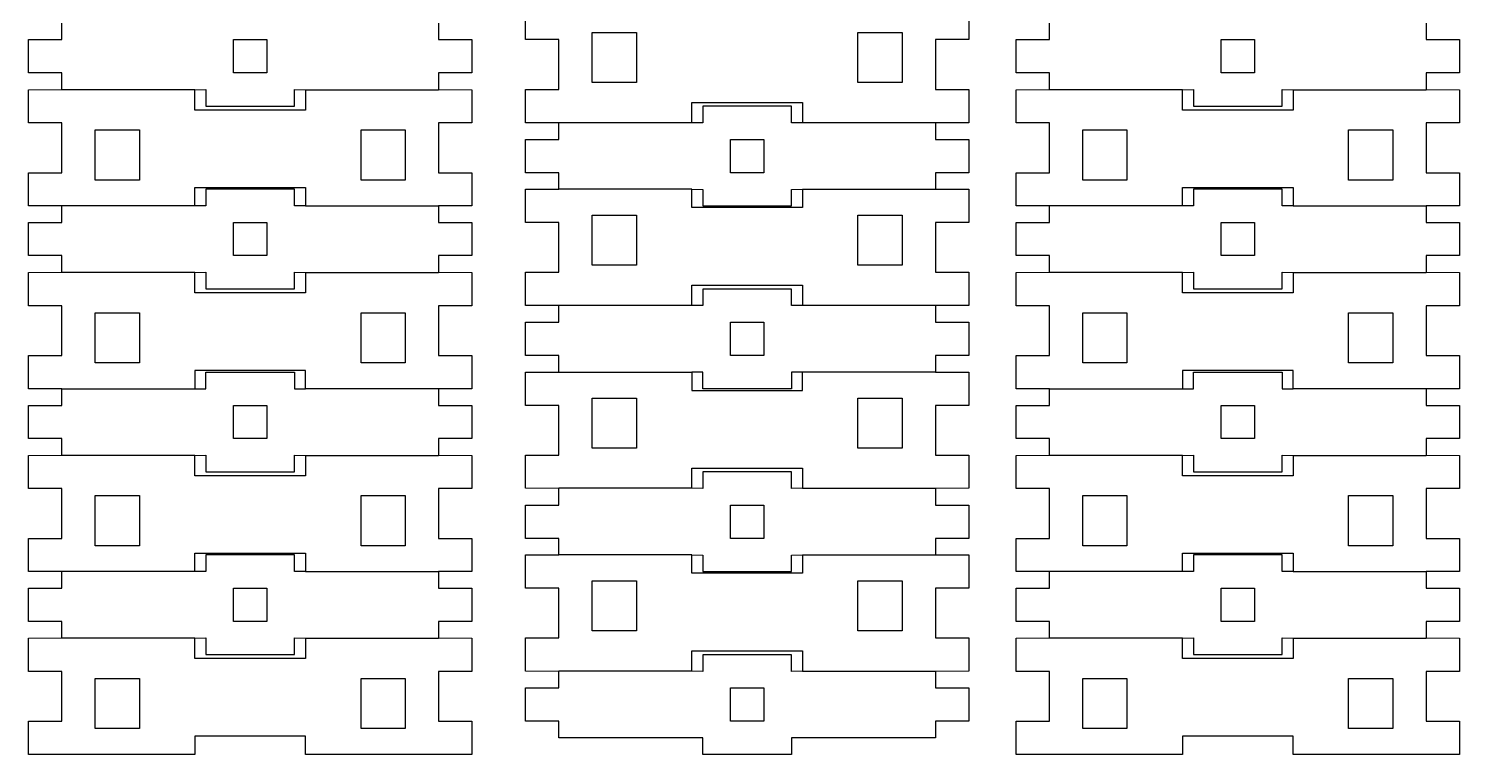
# Model space of a CAD drawing. Header units: millimetres. Extents: x -2305 to 1184, y -190 to 1638.
# Drawn here: x -2053.5 to -1859.9, y -165.6 to -67.4 of the extents above; entities that cross this region are included whole.
import ezdxf

# ---------------------------------------------------------------- set-up
doc = ezdxf.new("R2010")
doc.units = ezdxf.units.MM

msp = doc.modelspace()

# ---------------------------------------------------------------- linework, layer by layer
at = {"color": 7, "linetype": 'Continuous'}
for p, q in [((-1986.28, -68.88), (-1986.28, -64.39)), ((-1926.3, -64.39), (-1926.3, -68.88)), ((-2049.03, -68.88), (-2049.03, -66.65)), ((-1998.05, -66.65), (-1998.05, -68.88)), ((-1915.38, -68.88), (-1915.38, -66.65)), ((-1864.4, -66.65), (-1864.4, -68.88)), ((-2053.52, -73.38), (-2053.52, -68.88)), ((-2053.52, -68.88), (-2049.03, -68.88)), ((-2025.78, -68.88), (-2021.28, -68.88)), ((-2025.78, -73.38), (-2025.78, -68.88)), ((-2021.28, -68.88), (-2021.28, -73.38)), ((-1998.05, -68.88), (-1993.55, -68.88)), ((-1993.55, -68.88), (-1993.55, -73.38)), ((-1981.78, -68.88), (-1986.28, -68.88)), ((-1981.78, -75.62), (-1981.78, -68.88)), ((-1977.28, -67.89), (-1971.28, -67.89)), ((-1977.28, -74.68), (-1977.28, -67.89)), ((-1971.28, -67.89), (-1971.28, -74.68)), ((-1941.29, -67.89), (-1935.3, -67.89)), ((-1941.29, -74.68), (-1941.29, -67.89)), ((-1935.3, -67.89), (-1935.3, -74.68)), ((-1926.3, -68.88), (-1930.8, -68.88)), ((-1930.8, -68.88), (-1930.8, -75.62)), ((-1919.88, -73.38), (-1919.88, -68.88)), ((-1919.88, -68.88), (-1915.38, -68.88)), ((-1892.14, -68.88), (-1887.64, -68.88)), ((-1892.14, -73.38), (-1892.14, -68.88)), ((-1887.64, -68.88), (-1887.64, -73.38)), ((-1864.4, -68.88), (-1859.91, -68.88)), ((-1859.91, -68.88), (-1859.91, -73.38)), ((-2049.03, -73.38), (-2053.52, -73.38)), ((-2049.03, -75.63), (-2049.03, -73.38)), ((-2021.28, -73.38), (-2025.78, -73.38)), ((-1993.55, -73.38), (-1998.05, -73.38)), ((-1998.05, -73.38), (-1998.05, -75.63)), ((-1915.38, -73.38), (-1919.88, -73.38)), ((-1915.38, -75.63), (-1915.38, -73.38)), ((-1887.64, -73.38), (-1892.14, -73.38)), ((-1864.4, -73.38), (-1864.41, -75.63)), ((-1859.91, -73.38), (-1864.4, -73.38)), ((-1971.28, -74.68), (-1977.28, -74.68)), ((-1935.3, -74.68), (-1941.29, -74.68)), ((-2053.52, -75.66), (-2049.03, -75.63)), ((-2053.52, -80.16), (-2053.52, -75.66)), ((-2049.03, -75.63), (-2031.03, -75.63)), ((-2031.03, -75.66), (-2029.53, -75.63)), ((-2031.03, -78.41), (-2031.03, -75.66)), ((-2029.53, -75.63), (-2029.53, -77.88)), ((-2017.54, -77.88), (-2017.54, -75.63)), ((-2017.54, -75.63), (-2016.04, -75.66)), ((-2016.04, -75.66), (-2016.04, -78.41)), ((-2016.04, -75.66), (-1998.05, -75.66)), ((-1998.05, -75.63), (-1993.55, -75.66)), ((-1993.55, -75.66), (-1993.55, -80.16)), ((-1986.28, -80.12), (-1986.28, -75.62)), ((-1986.28, -75.62), (-1981.78, -75.62)), ((-1963.79, -80.12), (-1963.79, -77.37)), ((-1963.79, -77.37), (-1948.79, -77.37)), ((-1948.79, -77.37), (-1948.79, -80.12)), ((-1930.8, -75.62), (-1926.3, -75.62)), ((-1926.3, -75.62), (-1926.3, -80.12)), ((-1919.88, -75.66), (-1915.38, -75.63)), ((-1919.88, -80.16), (-1919.88, -75.66)), ((-1915.38, -75.63), (-1897.39, -75.63)), ((-1897.39, -75.66), (-1895.89, -75.63)), ((-1897.39, -78.41), (-1897.39, -75.66)), ((-1895.89, -75.63), (-1895.89, -77.88)), ((-1883.9, -77.88), (-1883.9, -75.63)), ((-1883.9, -75.63), (-1882.4, -75.66)), ((-1882.4, -75.66), (-1882.4, -78.41)), ((-1882.4, -75.66), (-1864.41, -75.66)), ((-1864.41, -75.63), (-1859.91, -75.66)), ((-1859.91, -75.66), (-1859.91, -80.16)), ((-2016.04, -78.41), (-2031.03, -78.41)), ((-2029.53, -77.88), (-2017.54, -77.88)), ((-1950.29, -77.9), (-1962.29, -77.9)), ((-1962.29, -77.9), (-1962.29, -80.15)), ((-1950.29, -80.15), (-1950.29, -77.9)), ((-1882.4, -78.41), (-1897.39, -78.41)), ((-1895.89, -77.88), (-1883.9, -77.88)), ((-2049.03, -80.16), (-2053.52, -80.16)), ((-2049.03, -86.9), (-2049.03, -80.16)), ((-2044.53, -81.1), (-2038.53, -81.1)), ((-2044.53, -87.88), (-2044.53, -81.1)), ((-2038.53, -81.1), (-2038.53, -87.88)), ((-2008.54, -81.1), (-2002.55, -81.1)), ((-2008.54, -87.88), (-2008.54, -81.1)), ((-2002.55, -81.1), (-2002.55, -87.88)), ((-1993.55, -80.16), (-1998.05, -80.16)), ((-1998.05, -80.16), (-1998.05, -86.9)), ((-1981.77, -80.15), (-1986.28, -80.12)), ((-1981.78, -82.4), (-1981.77, -80.15)), ((-1963.79, -80.12), (-1981.77, -80.12)), ((-1962.29, -80.15), (-1963.79, -80.12)), ((-1948.79, -80.12), (-1950.29, -80.15)), ((-1930.8, -80.15), (-1948.79, -80.15)), ((-1926.3, -80.12), (-1930.8, -80.15)), ((-1930.8, -80.15), (-1930.8, -82.4)), ((-1915.38, -80.16), (-1919.88, -80.16)), ((-1915.38, -86.9), (-1915.38, -80.16)), ((-1910.88, -81.1), (-1904.89, -81.1)), ((-1910.88, -87.88), (-1910.88, -81.1)), ((-1904.89, -81.1), (-1904.89, -87.88)), ((-1874.9, -81.1), (-1868.9, -81.1)), ((-1874.9, -87.88), (-1874.9, -81.1)), ((-1868.9, -81.1), (-1868.9, -87.88)), ((-1859.91, -80.16), (-1864.4, -80.16)), ((-1864.4, -80.16), (-1864.4, -86.9)), ((-1986.28, -86.9), (-1986.28, -82.4)), ((-1986.28, -82.4), (-1981.78, -82.4)), ((-1958.54, -82.4), (-1954.04, -82.4)), ((-1958.54, -86.9), (-1958.54, -82.4)), ((-1954.04, -82.4), (-1954.04, -86.9)), ((-1930.8, -82.4), (-1926.3, -82.4)), ((-1926.3, -82.4), (-1926.3, -86.9)), ((-2053.52, -91.39), (-2053.52, -86.9)), ((-2053.52, -86.9), (-2049.03, -86.9)), ((-1998.05, -86.9), (-1993.55, -86.9)), ((-1993.55, -86.9), (-1993.55, -91.39)), ((-1981.78, -86.9), (-1986.28, -86.9)), ((-1981.78, -89.12), (-1981.78, -86.9)), ((-1954.04, -86.9), (-1958.54, -86.9)), ((-1926.3, -86.9), (-1930.8, -86.9)), ((-1930.8, -86.9), (-1930.8, -89.12)), ((-1919.88, -91.39), (-1919.88, -86.9)), ((-1919.88, -86.9), (-1915.38, -86.9)), ((-1864.4, -86.9), (-1859.91, -86.9)), ((-1859.91, -86.9), (-1859.91, -91.39)), ((-2038.53, -87.88), (-2044.53, -87.88)), ((-2031.03, -91.39), (-2031.03, -88.91)), ((-2031.03, -88.91), (-2016.04, -88.91)), ((-2016.04, -88.91), (-2016.04, -91.39)), ((-2002.55, -87.88), (-2008.54, -87.88)), ((-1904.89, -87.88), (-1910.88, -87.88)), ((-1897.39, -91.39), (-1897.39, -88.91)), ((-1897.39, -88.91), (-1882.4, -88.91)), ((-1882.4, -88.91), (-1882.4, -91.39)), ((-1868.9, -87.88), (-1874.9, -87.88)), ((-2017.54, -89.12), (-2029.53, -89.12)), ((-2029.53, -89.12), (-2029.53, -91.37)), ((-2017.54, -91.37), (-2017.54, -89.12)), ((-1986.28, -93.62), (-1986.28, -89.12)), ((-1986.28, -89.12), (-1981.78, -89.12)), ((-1963.79, -89.12), (-1981.78, -89.12)), ((-1963.79, -91.61), (-1963.79, -89.12)), ((-1963.79, -89.12), (-1962.29, -89.15)), ((-1962.29, -89.15), (-1962.29, -91.39)), ((-1950.29, -89.15), (-1948.79, -89.12)), ((-1950.29, -91.39), (-1950.29, -89.15)), ((-1948.79, -89.12), (-1948.79, -91.61)), ((-1948.79, -89.12), (-1930.8, -89.12)), ((-1930.8, -89.12), (-1926.3, -89.12)), ((-1926.3, -89.12), (-1926.3, -93.62)), ((-1883.9, -89.12), (-1895.89, -89.12)), ((-1895.89, -89.12), (-1895.89, -91.37)), ((-1883.9, -91.37), (-1883.9, -89.12)), ((-2049.03, -91.39), (-2053.52, -91.39)), ((-2049.03, -93.62), (-2049.03, -91.39)), ((-2031.03, -91.39), (-2049.03, -91.39)), ((-2029.53, -91.37), (-2031.03, -91.39)), ((-2016.04, -91.39), (-2017.54, -91.37)), ((-2016.04, -91.39), (-1998.05, -91.39)), ((-1993.55, -91.39), (-1998.05, -91.39)), ((-1998.05, -91.39), (-1998.05, -93.62)), ((-1977.28, -92.64), (-1971.28, -92.64)), ((-1977.28, -99.42), (-1977.28, -92.64)), ((-1971.28, -92.64), (-1971.28, -99.42)), ((-1948.79, -91.61), (-1963.79, -91.61)), ((-1962.29, -91.39), (-1950.29, -91.39)), ((-1941.29, -92.64), (-1935.3, -92.64)), ((-1941.29, -99.42), (-1941.29, -92.64)), ((-1935.3, -92.64), (-1935.3, -99.42)), ((-1915.38, -91.39), (-1919.88, -91.39)), ((-1915.38, -93.62), (-1915.38, -91.39)), ((-1897.39, -91.39), (-1915.38, -91.39)), ((-1895.89, -91.37), (-1897.39, -91.39)), ((-1882.4, -91.39), (-1883.9, -91.37)), ((-1882.4, -91.39), (-1864.4, -91.39)), ((-1859.91, -91.39), (-1864.4, -91.39)), ((-1864.4, -91.39), (-1864.4, -93.62)), ((-2053.52, -98.12), (-2053.52, -93.62)), ((-2053.52, -93.62), (-2049.03, -93.62)), ((-2025.78, -93.62), (-2021.28, -93.62)), ((-2025.78, -98.12), (-2025.78, -93.62)), ((-2021.28, -93.62), (-2021.28, -98.12)), ((-1998.05, -93.62), (-1993.55, -93.62)), ((-1993.55, -93.62), (-1993.55, -98.12)), ((-1981.78, -93.62), (-1986.28, -93.62)), ((-1981.78, -100.36), (-1981.78, -93.62)), ((-1926.3, -93.62), (-1930.8, -93.62)), ((-1930.8, -93.62), (-1930.8, -100.36)), ((-1919.88, -98.12), (-1919.88, -93.62)), ((-1919.88, -93.62), (-1915.38, -93.62)), ((-1892.14, -93.62), (-1887.64, -93.62)), ((-1892.14, -98.12), (-1892.14, -93.62)), ((-1887.64, -93.62), (-1887.64, -98.12)), ((-1864.4, -93.62), (-1859.91, -93.62)), ((-1859.91, -93.62), (-1859.91, -98.12)), ((-2049.03, -98.12), (-2053.52, -98.12)), ((-2049.03, -100.37), (-2049.03, -98.12)), ((-2021.28, -98.12), (-2025.78, -98.12)), ((-1993.55, -98.12), (-1998.05, -98.12)), ((-1998.05, -98.12), (-1998.05, -100.37)), ((-1915.38, -98.12), (-1919.88, -98.12)), ((-1915.38, -100.37), (-1915.38, -98.12)), ((-1887.64, -98.12), (-1892.14, -98.12)), ((-1864.4, -98.12), (-1864.41, -100.37)), ((-1859.91, -98.12), (-1864.4, -98.12)), ((-2053.52, -100.4), (-2049.03, -100.37)), ((-2053.52, -104.9), (-2053.52, -100.4)), ((-2049.03, -100.37), (-2031.03, -100.37)), ((-2031.03, -100.4), (-2029.53, -100.37)), ((-2031.03, -103.15), (-2031.03, -100.4)), ((-2029.53, -100.37), (-2029.53, -102.62)), ((-2017.54, -102.62), (-2017.54, -100.37)), ((-2017.54, -100.37), (-2016.04, -100.4)), ((-2016.04, -100.4), (-2016.04, -103.15)), ((-2016.04, -100.4), (-1998.05, -100.4)), ((-1998.05, -100.37), (-1993.55, -100.4)), ((-1993.55, -100.4), (-1993.55, -104.9)), ((-1986.28, -104.86), (-1986.28, -100.36)), ((-1986.28, -100.36), (-1981.78, -100.36)), ((-1971.28, -99.42), (-1977.28, -99.42)), ((-1935.3, -99.42), (-1941.29, -99.42)), ((-1930.8, -100.36), (-1926.3, -100.36)), ((-1926.3, -100.36), (-1926.3, -104.86)), ((-1919.88, -100.4), (-1915.38, -100.37)), ((-1919.88, -104.9), (-1919.88, -100.4)), ((-1915.38, -100.37), (-1897.39, -100.37)), ((-1897.39, -100.4), (-1895.89, -100.37)), ((-1897.39, -103.15), (-1897.39, -100.4)), ((-1895.89, -100.37), (-1895.89, -102.62)), ((-1883.9, -102.62), (-1883.9, -100.37)), ((-1883.9, -100.37), (-1882.4, -100.4)), ((-1882.4, -100.4), (-1882.4, -103.15)), ((-1882.4, -100.4), (-1864.41, -100.4)), ((-1864.41, -100.37), (-1859.91, -100.4)), ((-1859.91, -100.4), (-1859.91, -104.9)), ((-1963.79, -104.86), (-1963.79, -102.11)), ((-1963.79, -102.11), (-1948.79, -102.11)), ((-1948.79, -102.11), (-1948.79, -104.86)), ((-2016.04, -103.15), (-2031.03, -103.15)), ((-2029.53, -102.62), (-2017.54, -102.62)), ((-1950.29, -102.64), (-1962.29, -102.64)), ((-1962.29, -102.64), (-1962.29, -104.89)), ((-1950.29, -104.89), (-1950.29, -102.64)), ((-1882.4, -103.15), (-1897.39, -103.15)), ((-1895.89, -102.62), (-1883.9, -102.62)), ((-2049.03, -104.9), (-2053.52, -104.9)), ((-2049.03, -111.64), (-2049.03, -104.9)), ((-2044.53, -105.85), (-2038.53, -105.85)), ((-2044.53, -112.63), (-2044.53, -105.85)), ((-2038.53, -105.85), (-2038.53, -112.63)), ((-2008.54, -105.85), (-2002.55, -105.85)), ((-2008.54, -112.63), (-2008.54, -105.85)), ((-2002.55, -105.85), (-2002.55, -112.63)), ((-1993.55, -104.9), (-1998.05, -104.9)), ((-1998.05, -104.9), (-1998.05, -111.64)), ((-1981.77, -104.89), (-1986.28, -104.86)), ((-1981.78, -107.14), (-1981.77, -104.89)), ((-1963.79, -104.86), (-1981.77, -104.86)), ((-1962.29, -104.89), (-1963.79, -104.86)), ((-1948.79, -104.86), (-1950.29, -104.89)), ((-1930.8, -104.89), (-1948.79, -104.89)), ((-1926.3, -104.86), (-1930.8, -104.89)), ((-1930.8, -104.89), (-1930.8, -107.14)), ((-1915.38, -104.9), (-1919.88, -104.9)), ((-1915.38, -111.64), (-1915.38, -104.9)), ((-1910.88, -105.85), (-1904.89, -105.85)), ((-1910.88, -112.63), (-1910.88, -105.85)), ((-1904.89, -105.85), (-1904.89, -112.63)), ((-1874.9, -105.85), (-1868.9, -105.85)), ((-1874.9, -112.63), (-1874.9, -105.85)), ((-1868.9, -105.85), (-1868.9, -112.63)), ((-1859.91, -104.9), (-1864.4, -104.9)), ((-1864.4, -104.9), (-1864.4, -111.64)), ((-1986.28, -111.64), (-1986.28, -107.14)), ((-1986.28, -107.14), (-1981.78, -107.14)), ((-1958.54, -107.14), (-1954.04, -107.14)), ((-1958.54, -111.64), (-1958.54, -107.14)), ((-1954.04, -107.14), (-1954.04, -111.64)), ((-1930.8, -107.14), (-1926.3, -107.14)), ((-1926.3, -107.14), (-1926.3, -111.64)), ((-2053.52, -116.14), (-2053.52, -111.64)), ((-2053.52, -111.64), (-2049.03, -111.64)), ((-1998.05, -111.64), (-1993.55, -111.64)), ((-1993.55, -111.64), (-1993.55, -116.14)), ((-1981.78, -111.64), (-1986.28, -111.64)), ((-1981.78, -113.89), (-1981.78, -111.64)), ((-1954.04, -111.64), (-1958.54, -111.64)), ((-1926.3, -111.64), (-1930.8, -111.64)), ((-1930.8, -111.64), (-1930.8, -113.89)), ((-1919.88, -116.14), (-1919.88, -111.64)), ((-1919.88, -111.64), (-1915.38, -111.64)), ((-1864.4, -111.64), (-1859.91, -111.64)), ((-1859.91, -111.64), (-1859.91, -116.14)), ((-2038.53, -112.63), (-2044.53, -112.63)), ((-2016.04, -113.65), (-2031.03, -113.65)), ((-2031.03, -113.65), (-2031.03, -116.14)), ((-2029.53, -116.14), (-2029.53, -113.89)), ((-2029.53, -113.89), (-2017.54, -113.89)), ((-2017.54, -113.89), (-2017.54, -116.14)), ((-2016.04, -116.14), (-2016.04, -113.65)), ((-2002.55, -112.63), (-2008.54, -112.63)), ((-1986.28, -118.39), (-1986.28, -113.89)), ((-1986.28, -113.89), (-1981.78, -113.89)), ((-1981.78, -113.89), (-1963.79, -113.89)), ((-1962.29, -113.89), (-1963.79, -113.89)), ((-1963.79, -113.89), (-1963.79, -116.38)), ((-1962.29, -116.14), (-1962.29, -113.89)), ((-1950.29, -113.89), (-1950.29, -116.14)), ((-1948.79, -113.89), (-1950.29, -113.89)), ((-1948.79, -116.38), (-1948.79, -113.89)), ((-1930.8, -113.89), (-1948.79, -113.89)), ((-1930.8, -113.89), (-1926.3, -113.89)), ((-1926.3, -113.89), (-1926.3, -118.39)), ((-1904.89, -112.63), (-1910.88, -112.63)), ((-1882.4, -113.65), (-1897.39, -113.65)), ((-1897.39, -113.65), (-1897.39, -116.14)), ((-1895.89, -116.14), (-1895.89, -113.89)), ((-1895.89, -113.89), (-1883.9, -113.89)), ((-1883.9, -113.89), (-1883.9, -116.14)), ((-1882.4, -116.14), (-1882.4, -113.65)), ((-1868.9, -112.63), (-1874.9, -112.63)), ((-2049.03, -116.14), (-2053.52, -116.14)), ((-2049.03, -118.39), (-2049.03, -116.14)), ((-2049.03, -116.14), (-2031.03, -116.14)), ((-2031.03, -116.14), (-2029.53, -116.14)), ((-2017.54, -116.14), (-2016.04, -116.14)), ((-1998.05, -116.14), (-2016.04, -116.14)), ((-1993.55, -116.14), (-1998.05, -116.14)), ((-1998.05, -116.14), (-1998.05, -118.39)), ((-1950.29, -116.14), (-1962.29, -116.14)), ((-1915.38, -116.14), (-1919.88, -116.14)), ((-1915.38, -118.39), (-1915.38, -116.14)), ((-1915.38, -116.14), (-1897.39, -116.14)), ((-1897.39, -116.14), (-1895.89, -116.14)), ((-1883.9, -116.14), (-1882.4, -116.14)), ((-1864.4, -116.14), (-1882.4, -116.14)), ((-1859.91, -116.14), (-1864.4, -116.14)), ((-1864.4, -116.14), (-1864.4, -118.39)), ((-1977.28, -117.4), (-1971.28, -117.4)), ((-1977.28, -124.18), (-1977.28, -117.4)), ((-1971.28, -117.4), (-1971.28, -124.18)), ((-1963.79, -116.38), (-1948.79, -116.38)), ((-1941.29, -117.4), (-1935.3, -117.4)), ((-1941.29, -124.18), (-1941.29, -117.4)), ((-1935.3, -117.4), (-1935.3, -124.18)), ((-2053.52, -122.88), (-2053.52, -118.39)), ((-2053.52, -118.39), (-2049.03, -118.39)), ((-2025.78, -118.39), (-2021.28, -118.39)), ((-2025.78, -122.88), (-2025.78, -118.39)), ((-2021.28, -118.39), (-2021.28, -122.88)), ((-1998.05, -118.39), (-1993.55, -118.39)), ((-1993.55, -118.39), (-1993.55, -122.88)), ((-1981.78, -118.39), (-1986.28, -118.39)), ((-1981.78, -125.13), (-1981.78, -118.39)), ((-1926.3, -118.39), (-1930.8, -118.39)), ((-1930.8, -118.39), (-1930.8, -125.13)), ((-1919.88, -122.88), (-1919.88, -118.39)), ((-1919.88, -118.39), (-1915.38, -118.39)), ((-1892.14, -118.39), (-1887.64, -118.39)), ((-1892.14, -122.88), (-1892.14, -118.39)), ((-1887.64, -118.39), (-1887.64, -122.88)), ((-1864.4, -118.39), (-1859.91, -118.39)), ((-1859.91, -118.39), (-1859.91, -122.88)), ((-2049.03, -122.88), (-2053.52, -122.88)), ((-2049.03, -125.13), (-2049.03, -122.88)), ((-2021.28, -122.88), (-2025.78, -122.88)), ((-1993.55, -122.88), (-1998.05, -122.88)), ((-1998.05, -122.88), (-1998.05, -125.13)), ((-1915.38, -122.88), (-1919.88, -122.88)), ((-1915.38, -125.13), (-1915.38, -122.88)), ((-1887.64, -122.88), (-1892.14, -122.88)), ((-1864.4, -122.88), (-1864.41, -125.13)), ((-1859.91, -122.88), (-1864.4, -122.88)), ((-2053.52, -125.16), (-2049.03, -125.13)), ((-2053.52, -129.66), (-2053.52, -125.16)), ((-2049.03, -125.13), (-2031.03, -125.13)), ((-2031.03, -125.16), (-2029.53, -125.13)), ((-2031.03, -127.91), (-2031.03, -125.16)), ((-2029.53, -125.13), (-2029.53, -127.38)), ((-2017.54, -127.38), (-2017.54, -125.13)), ((-2017.54, -125.13), (-2016.04, -125.16)), ((-2016.04, -125.16), (-2016.04, -127.91)), ((-2016.04, -125.16), (-1998.05, -125.16)), ((-1998.05, -125.13), (-1993.55, -125.16)), ((-1993.55, -125.16), (-1993.55, -129.66)), ((-1986.28, -129.62), (-1986.28, -125.13)), ((-1986.28, -125.13), (-1981.78, -125.13)), ((-1971.28, -124.18), (-1977.28, -124.18)), ((-1935.3, -124.18), (-1941.29, -124.18)), ((-1930.8, -125.13), (-1926.3, -125.13)), ((-1926.3, -125.13), (-1926.3, -129.62)), ((-1919.88, -125.16), (-1915.38, -125.13)), ((-1919.88, -129.66), (-1919.88, -125.16)), ((-1915.38, -125.13), (-1897.39, -125.13)), ((-1897.39, -125.16), (-1895.89, -125.13)), ((-1897.39, -127.91), (-1897.39, -125.16)), ((-1895.89, -125.13), (-1895.89, -127.38)), ((-1883.9, -127.38), (-1883.9, -125.13)), ((-1883.9, -125.13), (-1882.4, -125.16)), ((-1882.4, -125.16), (-1882.4, -127.91)), ((-1882.4, -125.16), (-1864.41, -125.16)), ((-1864.41, -125.13), (-1859.91, -125.16)), ((-1859.91, -125.16), (-1859.91, -129.66)), ((-2029.53, -127.38), (-2017.54, -127.38)), ((-1963.79, -129.62), (-1963.79, -126.87)), ((-1963.79, -126.87), (-1948.79, -126.87)), ((-1950.29, -127.4), (-1962.29, -127.4)), ((-1962.29, -127.4), (-1962.29, -129.65)), ((-1950.29, -129.65), (-1950.29, -127.4)), ((-1948.79, -126.87), (-1948.79, -129.62)), ((-1895.89, -127.38), (-1883.9, -127.38)), ((-2049.03, -129.66), (-2053.52, -129.66)), ((-2049.03, -136.4), (-2049.03, -129.66)), ((-2016.04, -127.91), (-2031.03, -127.91)), ((-1993.55, -129.66), (-1998.05, -129.66)), ((-1998.05, -129.66), (-1998.05, -136.4)), ((-1981.77, -129.65), (-1986.28, -129.62)), ((-1981.78, -131.9), (-1981.77, -129.65)), ((-1963.79, -129.62), (-1981.77, -129.62)), ((-1962.29, -129.65), (-1963.79, -129.62)), ((-1948.79, -129.62), (-1950.29, -129.65)), ((-1930.8, -129.65), (-1948.79, -129.65)), ((-1926.3, -129.62), (-1930.8, -129.65)), ((-1930.8, -129.65), (-1930.8, -131.9)), ((-1915.38, -129.66), (-1919.88, -129.66)), ((-1915.38, -136.4), (-1915.38, -129.66)), ((-1882.4, -127.91), (-1897.39, -127.91)), ((-1859.91, -129.66), (-1864.4, -129.66)), ((-1864.4, -129.66), (-1864.4, -136.4)), ((-2044.53, -130.61), (-2038.53, -130.61)), ((-2044.53, -137.39), (-2044.53, -130.61)), ((-2038.53, -130.61), (-2038.53, -137.39)), ((-2008.54, -130.61), (-2002.55, -130.61)), ((-2008.54, -137.39), (-2008.54, -130.61)), ((-2002.55, -130.61), (-2002.55, -137.39)), ((-1910.88, -130.61), (-1904.89, -130.61)), ((-1910.88, -137.39), (-1910.88, -130.61)), ((-1904.89, -130.61), (-1904.89, -137.39)), ((-1874.9, -130.61), (-1868.9, -130.61)), ((-1874.9, -137.39), (-1874.9, -130.61)), ((-1868.9, -130.61), (-1868.9, -137.39)), ((-1986.28, -136.4), (-1986.28, -131.9)), ((-1986.28, -131.9), (-1981.78, -131.9)), ((-1958.54, -131.9), (-1954.04, -131.9)), ((-1958.54, -136.4), (-1958.54, -131.9)), ((-1954.04, -131.9), (-1954.04, -136.4)), ((-1930.8, -131.9), (-1926.3, -131.9)), ((-1926.3, -131.9), (-1926.3, -136.4)), ((-2053.52, -140.9), (-2053.52, -136.4)), ((-2053.52, -136.4), (-2049.03, -136.4)), ((-2038.53, -137.39), (-2044.53, -137.39)), ((-2002.55, -137.39), (-2008.54, -137.39)), ((-1998.05, -136.4), (-1993.55, -136.4)), ((-1993.55, -136.4), (-1993.55, -140.9)), ((-1981.78, -136.4), (-1986.28, -136.4)), ((-1981.78, -138.63), (-1981.78, -136.4)), ((-1954.04, -136.4), (-1958.54, -136.4)), ((-1926.3, -136.4), (-1930.8, -136.4)), ((-1930.8, -136.4), (-1930.8, -138.63)), ((-1919.88, -140.9), (-1919.88, -136.4)), ((-1919.88, -136.4), (-1915.38, -136.4)), ((-1904.89, -137.39), (-1910.88, -137.39)), ((-1868.9, -137.39), (-1874.9, -137.39)), ((-1864.4, -136.4), (-1859.91, -136.4)), ((-1859.91, -136.4), (-1859.91, -140.9)), ((-2031.03, -140.9), (-2031.03, -138.41)), ((-2031.03, -138.41), (-2016.04, -138.41)), ((-2017.54, -138.63), (-2029.53, -138.63)), ((-2029.53, -138.63), (-2029.53, -140.88)), ((-2017.54, -140.88), (-2017.54, -138.63)), ((-2016.04, -138.41), (-2016.04, -140.9)), ((-1986.28, -143.13), (-1986.28, -138.63)), ((-1986.28, -138.63), (-1981.78, -138.63)), ((-1963.79, -138.63), (-1981.78, -138.63)), ((-1963.79, -141.12), (-1963.79, -138.63)), ((-1963.79, -138.63), (-1962.29, -138.65)), ((-1962.29, -138.65), (-1962.29, -140.9)), ((-1950.29, -138.65), (-1948.79, -138.63)), ((-1950.29, -140.9), (-1950.29, -138.65)), ((-1948.79, -138.63), (-1948.79, -141.12)), ((-1948.79, -138.63), (-1930.8, -138.63)), ((-1930.8, -138.63), (-1926.3, -138.63)), ((-1926.3, -138.63), (-1926.3, -143.13)), ((-1897.39, -140.9), (-1897.39, -138.41)), ((-1897.39, -138.41), (-1882.4, -138.41)), ((-1883.9, -138.63), (-1895.89, -138.63)), ((-1895.89, -138.63), (-1895.89, -140.88)), ((-1883.9, -140.88), (-1883.9, -138.63)), ((-1882.4, -138.41), (-1882.4, -140.9)), ((-2049.03, -140.9), (-2053.52, -140.9)), ((-2049.03, -143.13), (-2049.03, -140.9)), ((-2031.03, -140.9), (-2049.03, -140.9)), ((-2029.53, -140.88), (-2031.03, -140.9)), ((-2016.04, -140.9), (-2017.54, -140.88)), ((-2016.04, -140.9), (-1998.05, -140.9)), ((-1993.55, -140.9), (-1998.05, -140.9)), ((-1998.05, -140.9), (-1998.05, -143.13)), ((-1948.79, -141.12), (-1963.79, -141.12)), ((-1962.29, -140.9), (-1950.29, -140.9)), ((-1915.38, -140.9), (-1919.88, -140.9)), ((-1915.38, -143.13), (-1915.38, -140.9)), ((-1897.39, -140.9), (-1915.38, -140.9)), ((-1895.89, -140.88), (-1897.39, -140.9)), ((-1882.4, -140.9), (-1883.9, -140.88)), ((-1882.4, -140.9), (-1864.4, -140.9)), ((-1859.91, -140.9), (-1864.4, -140.9)), ((-1864.4, -140.9), (-1864.4, -143.13)), ((-2053.52, -147.63), (-2053.52, -143.13)), ((-2053.52, -143.13), (-2049.03, -143.13)), ((-2025.78, -143.13), (-2021.28, -143.13)), ((-2025.78, -147.63), (-2025.78, -143.13)), ((-2021.28, -143.13), (-2021.28, -147.63)), ((-1998.05, -143.13), (-1993.55, -143.13)), ((-1993.55, -143.13), (-1993.55, -147.63)), ((-1981.78, -143.13), (-1986.28, -143.13)), ((-1981.78, -149.87), (-1981.78, -143.13)), ((-1977.28, -142.14), (-1971.28, -142.14)), ((-1977.28, -148.92), (-1977.28, -142.14)), ((-1971.28, -142.14), (-1971.28, -148.92)), ((-1941.29, -142.14), (-1935.3, -142.14)), ((-1941.29, -148.92), (-1941.29, -142.14)), ((-1935.3, -142.14), (-1935.3, -148.92)), ((-1926.3, -143.13), (-1930.8, -143.13)), ((-1930.8, -143.13), (-1930.8, -149.87)), ((-1919.88, -147.63), (-1919.88, -143.13)), ((-1919.88, -143.13), (-1915.38, -143.13)), ((-1892.14, -143.13), (-1887.64, -143.13)), ((-1892.14, -147.63), (-1892.14, -143.13)), ((-1887.64, -143.13), (-1887.64, -147.63)), ((-1864.4, -143.13), (-1859.91, -143.13)), ((-1859.91, -143.13), (-1859.91, -147.63)), ((-2049.03, -147.63), (-2053.52, -147.63)), ((-2049.03, -149.87), (-2049.03, -147.63)), ((-2021.28, -147.63), (-2025.78, -147.63)), ((-1993.55, -147.63), (-1998.05, -147.63)), ((-1998.05, -147.63), (-1998.05, -149.87)), ((-1971.28, -148.92), (-1977.28, -148.92)), ((-1935.3, -148.92), (-1941.29, -148.92)), ((-1915.38, -147.63), (-1919.88, -147.63)), ((-1915.38, -149.87), (-1915.38, -147.63)), ((-1887.64, -147.63), (-1892.14, -147.63)), ((-1864.4, -147.63), (-1864.41, -149.87)), ((-1859.91, -147.63), (-1864.4, -147.63)), ((-2053.52, -149.9), (-2049.03, -149.87)), ((-2053.52, -154.4), (-2053.52, -149.9)), ((-2049.03, -149.87), (-2031.03, -149.87)), ((-2031.03, -149.9), (-2029.53, -149.87)), ((-2031.03, -152.66), (-2031.03, -149.9)), ((-2029.53, -149.87), (-2029.53, -152.12)), ((-2017.54, -152.12), (-2017.54, -149.87)), ((-2017.54, -149.87), (-2016.04, -149.9)), ((-2016.04, -149.9), (-2016.04, -152.66)), ((-2016.04, -149.9), (-1998.05, -149.9)), ((-1998.05, -149.87), (-1993.55, -149.9)), ((-1993.55, -149.9), (-1993.55, -154.4)), ((-1986.28, -154.37), (-1986.28, -149.87)), ((-1986.28, -149.87), (-1981.78, -149.87)), ((-1930.8, -149.87), (-1926.3, -149.87)), ((-1926.3, -149.87), (-1926.3, -154.37)), ((-1919.88, -149.9), (-1915.38, -149.87)), ((-1919.88, -154.4), (-1919.88, -149.9)), ((-1915.38, -149.87), (-1897.39, -149.87)), ((-1897.39, -149.9), (-1895.89, -149.87)), ((-1897.39, -152.66), (-1897.39, -149.9)), ((-1895.89, -149.87), (-1895.89, -152.12)), ((-1883.9, -152.12), (-1883.9, -149.87)), ((-1883.9, -149.87), (-1882.4, -149.9)), ((-1882.4, -149.9), (-1882.4, -152.66)), ((-1882.4, -149.9), (-1864.41, -149.9)), ((-1864.41, -149.87), (-1859.91, -149.9)), ((-1859.91, -149.9), (-1859.91, -154.4)), ((-2016.04, -152.66), (-2031.03, -152.66)), ((-2029.53, -152.12), (-2017.54, -152.12)), ((-1963.79, -154.37), (-1963.79, -151.62)), ((-1963.79, -151.62), (-1948.79, -151.62)), ((-1950.29, -152.15), (-1962.29, -152.15)), ((-1962.29, -152.15), (-1962.29, -154.4)), ((-1950.29, -154.4), (-1950.29, -152.15)), ((-1948.79, -151.62), (-1948.79, -154.37)), ((-1882.4, -152.66), (-1897.39, -152.66)), ((-1895.89, -152.12), (-1883.9, -152.12)), ((-2049.03, -154.4), (-2053.52, -154.4)), ((-2049.03, -161.14), (-2049.03, -154.4)), ((-1993.55, -154.4), (-1998.05, -154.4)), ((-1998.05, -154.4), (-1998.05, -161.14)), ((-1981.77, -154.4), (-1986.28, -154.37)), ((-1981.78, -156.65), (-1981.77, -154.4)), ((-1963.79, -154.37), (-1981.77, -154.37)), ((-1962.29, -154.4), (-1963.79, -154.37)), ((-1948.79, -154.37), (-1950.29, -154.4)), ((-1930.8, -154.4), (-1948.79, -154.4)), ((-1926.3, -154.37), (-1930.8, -154.4)), ((-1930.8, -154.4), (-1930.8, -156.65)), ((-1915.38, -154.4), (-1919.88, -154.4)), ((-1915.38, -161.14), (-1915.38, -154.4)), ((-1859.91, -154.4), (-1864.4, -154.4)), ((-1864.4, -154.4), (-1864.4, -161.14)), ((-2044.53, -155.35), (-2038.53, -155.35)), ((-2044.53, -162.13), (-2044.53, -155.35)), ((-2038.53, -155.35), (-2038.53, -162.13)), ((-2008.54, -155.35), (-2002.55, -155.35)), ((-2008.54, -162.13), (-2008.54, -155.35)), ((-2002.55, -155.35), (-2002.55, -162.13)), ((-1986.28, -161.14), (-1986.28, -156.65)), ((-1986.28, -156.65), (-1981.78, -156.65)), ((-1958.54, -156.65), (-1954.04, -156.65)), ((-1958.54, -161.14), (-1958.54, -156.65)), ((-1954.04, -156.65), (-1954.04, -161.14)), ((-1930.8, -156.65), (-1926.3, -156.65)), ((-1926.3, -156.65), (-1926.3, -161.14)), ((-1910.88, -155.35), (-1904.89, -155.35)), ((-1910.88, -162.13), (-1910.88, -155.35)), ((-1904.89, -155.35), (-1904.89, -162.13)), ((-1874.9, -155.35), (-1868.9, -155.35)), ((-1874.9, -162.13), (-1874.9, -155.35)), ((-1868.9, -155.35), (-1868.9, -162.13)), ((-2053.52, -165.64), (-2053.52, -161.14)), ((-2053.52, -161.14), (-2049.03, -161.14)), ((-2038.53, -162.13), (-2044.53, -162.13)), ((-2002.55, -162.13), (-2008.54, -162.13)), ((-1998.05, -161.14), (-1993.55, -161.14)), ((-1993.55, -161.14), (-1993.55, -165.64)), ((-1981.78, -161.14), (-1986.28, -161.14)), ((-1981.77, -163.39), (-1981.78, -161.14)), ((-1954.04, -161.14), (-1958.54, -161.14)), ((-1930.8, -161.14), (-1930.81, -163.39)), ((-1926.3, -161.14), (-1930.8, -161.14)), ((-1919.88, -165.64), (-1919.88, -161.14)), ((-1919.88, -161.14), (-1915.38, -161.14)), ((-1904.89, -162.13), (-1910.88, -162.13)), ((-1868.9, -162.13), (-1874.9, -162.13)), ((-1864.4, -161.14), (-1859.91, -161.14)), ((-1859.91, -161.14), (-1859.91, -165.64)), ((-2016.04, -163.15), (-2031.03, -163.15)), ((-2031.03, -163.15), (-2031.03, -165.64)), ((-2016.04, -165.64), (-2016.04, -163.15)), ((-1962.29, -163.39), (-1981.77, -163.39)), ((-1962.29, -165.64), (-1962.29, -163.39)), ((-1930.81, -163.39), (-1950.29, -163.39)), ((-1950.29, -163.39), (-1950.29, -165.64)), ((-1882.4, -163.15), (-1897.39, -163.15)), ((-1897.39, -163.15), (-1897.39, -165.64)), ((-1882.4, -165.64), (-1882.4, -163.15)), ((-2049.03, -165.64), (-2053.52, -165.64)), ((-2031.03, -165.64), (-2049.03, -165.64)), ((-1998.05, -165.64), (-2016.04, -165.64)), ((-1993.55, -165.64), (-1998.05, -165.64)), ((-1950.29, -165.64), (-1962.29, -165.64)), ((-1915.38, -165.64), (-1919.88, -165.64)), ((-1897.39, -165.64), (-1915.38, -165.64)), ((-1864.4, -165.64), (-1882.4, -165.64)), ((-1859.91, -165.64), (-1864.4, -165.64))]:
    msp.add_line(p, q, dxfattribs=at)

doc.saveas('drawing.dxf')
